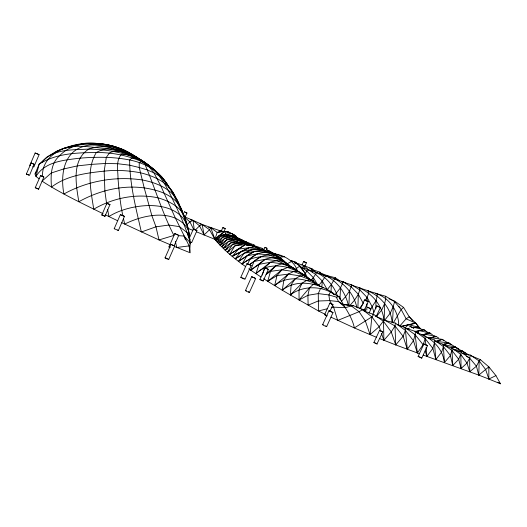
<?xml version="1.0" encoding="UTF-8"?>
<svg xmlns="http://www.w3.org/2000/svg" width="527" height="527" viewBox="0 0 527 527"><rect width="100%" height="100%" fill="white"/><g stroke="black" fill="none" stroke-linecap="round" stroke-linejoin="round"><path stroke-width="0.79" d="M423.234 355.079L478.779 375.112L488.839 366.858L495.914 375.619L500.505 383.788L488.839 379.058L488.839 366.858L480.433 359.691L470.789 355.666M101.803 215.003L106.889 203.303L109.972 204.595L104.965 216.333L101.803 214.95L102.469 215.115M366.799 310.054L366.937 303.756M366.99 301.391L367.075 297.459L368.762 293.262L368.808 290.983L359.104 287.828C372.134 293.137 382.642 305.93 383.966 320.199M375.804 308.73L376.028 300.719L377.174 296.088L377.088 293.638L367.378 290.733C380.415 295.759 391.337 308.335 392.121 322.695M495.914 375.619L488.839 379.058L478.779 375.112L479.175 360.982L480.433 359.691M357.892 308.005L358.334 294.29L360.369 288.045L350.896 284.936M384.163 320.192L384.69 303.433L385.738 298.723L385.626 296.253L375.738 293.427C389.381 297.768 398.643 311.147 398.748 325.422M187.81 228.83L187.862 227.321L185.03 217.677L177.342 200.201L172.777 192.111L161.71 176.808L154.602 169.826L140.841 160.122L130.34 155.09L119.451 151.335L107.442 148.733L84.056 146.315L74.011 146.348L64.09 148.206L56.429 151.308L46.784 157.151L39.117 164.226L35.045 174.022L35.994 176.44L39.018 178.785M348.894 305.232L349.539 290.99L351.825 284.942L342.478 281.846L343.255 281.866L351.357 286.971L358.334 294.29L363.38 303.539M360.448 308.769L364.5 299.903L366.463 300.653L368.235 301.622L364.183 310.495M392.496 322.669L393.333 306.306L394.697 301.187L403.577 307.432L409.222 316.767L412.707 320.943M339.955 299.099L340.561 287.702L343.255 281.866L334.052 278.809L334.592 278.79C345.956 284.382 354.098 295.179 356.891 307.472M330.956 292.34L331.404 284.402L334.592 278.79L325.548 275.74L323.98 275.621M321.872 286.728L322.28 280.996L325.798 275.674C337.438 281.425 345.62 292.637 348.334 305.245M325.119 314.257L318.492 310.976L290.351 294.962L291.187 284.699L295.324 278.724L300.061 275.917L304.31 275.588L308.223 277.834L311.128 280.674M376.627 337.339L370.099 334.645L371.864 316.859L373.801 314.507L383.511 321.351L391.245 331.924L395.737 344.921L419.564 353.775M42.535 176.426C41.534 154.292 66.349 145.281 84.498 143.377C100.13 142.376 116.223 145.189 129.84 153.173C116.197 145.38 100.104 142.316 84.498 143.377C74.3 146.242 62.759 146.796 54.037 153.232M375.231 316.174L384.295 319.929L394.993 325.956L403.109 336.279L407.318 349.315L413.445 340.732L415.138 334.737L415.507 331.509L404.104 327.629M312.84 281.55L313.321 277.577L316.76 272.597C326.397 277.4 334.204 285.93 337.491 296.24M379.532 338.532L395.737 344.921L394.993 325.956L395.355 323.071L384.552 320.291M268.355 269.396L265.101 267.907L259.89 279.501L261.418 280.377L263.164 280.983L268.375 269.389L265.101 267.907M178.752 235.371L174.812 233.626L178.758 235.352L174.173 245.727M189.891 242.42C189.575 225.378 180.675 209.667 173.357 194.615C166.703 182.177 157.52 170.774 145.445 163.265C128.575 152.738 108.424 149.609 88.865 149.055C72.937 150.142 53.029 148.357 42.048 162.316M417.015 332.939C430.658 336.694 442.845 348.011 444.399 362.536L450.414 355.58L452.383 348.268L443.701 345.238M340.561 287.702L334.869 294.889C322.656 285.535 302.584 285.265 290.351 294.962L282.248 290.199L283.915 279.923L288.407 274.086L293.592 271.524L298.401 271.576L302.682 274.185L305.028 276.458M174.648 246.043L171.012 244.39L165.05 257.841L166.749 258.843L168.732 259.468L174.674 246.03L170.992 244.403M263.171 280.963L262.69 280.627M189.924 244.166L190.207 242.67C185.853 226.959 178.831 212.203 171.776 197.572C165.59 184.463 158.034 171.203 145.445 163.265C130.064 156.018 113.338 152.316 96.309 152.527C76.955 152.685 55.796 153.324 39.117 164.226L35.994 176.44C45.085 161.46 63.998 160.195 79.669 158.179C96.303 156.868 113.213 156.651 129.635 159.997C146.124 163.159 161.684 172.303 169.16 187.882M168.732 259.468L168.199 259.047M320.515 286.365L317.056 284.244L313.301 284.317L309.56 287.775L307.906 295.298L308.13 305.205L318.137 301.022L329.645 300.601L338.551 301.569L342.991 304.342L351.272 305.904L353.492 305.726L365.646 310.785L361.772 309.039L371.864 316.859L379.15 326.661L380.731 331.219M169.984 247.631L168.93 246.946L174.812 233.626M333.551 294.534L333.189 293.111C318.795 283.052 296.951 278.375 282.248 290.199L274.646 285.588L277.004 275.575L281.892 269.837L287.63 267.433L292.933 267.861L302.682 274.185L303.559 275.483M255.674 278.493L251.682 276.682L245.444 290.594L247.268 291.688L249.429 292.406L255.674 278.493L251.682 276.682M304.731 275.898L305.39 273.52L307.801 269.475L315.449 274.231L322.28 280.996L327.26 289.652L331.404 284.402M319.632 285.845C306.187 278.388 287.347 274.837 274.646 285.588L267.723 281.313L270.509 271.346L275.99 265.76L282.129 263.79L287.446 265.206L292.808 267.499L294.455 269.271M426.6 337.234L434.334 339.955L434.452 342.662L432.851 348.387L426.91 356.39L425.131 350.942M249.429 292.406L248.388 291.695M434.334 339.955L443.411 346.582L450.414 355.58L452.772 365.501L458.694 359.276L461.402 352.411L453.161 349.48M262.321 275.153L264.574 267.63L270.437 262.255C276.84 259.653 284.606 260.345 289.415 265.661M435.921 341.608L443.319 344.315L443.411 346.582L441.679 352.056L435.855 359.546L432.851 348.387L425.21 338.611L415.507 331.509M245.437 290.621L245.786 290.621M245.556 266.557C234.37 258.665 223.685 249.884 214.884 239.337L217.177 232.447L220.708 230.991L228.52 231.92L235.727 235.78L236.867 237.934M261.01 276.991L255.931 273.671L259.047 264.343L265.134 259.324C272.156 256.675 281.655 257.057 286.477 263.487M395.355 323.071L405.428 330.429L413.445 340.732L417.358 352.991L423.109 344.717L425.21 338.611L425.039 335.877M251.175 265.463L246.972 263.559L240.793 277.367L242.921 278.559L245.002 279.251L251.175 265.463L246.979 263.605M309.369 279.672C304.198 273.065 295.219 270.437 287.63 267.433C276.728 264.765 264.277 265.265 255.931 273.671L250.7 270.186L253.955 261.464C262.617 252.703 278.631 252.268 285.588 263.335M397.062 324.579L405.223 327.636L405.428 330.429L403.109 336.279L395.737 344.921M333.024 312.59L328.98 310.713L333.031 312.57L326.674 326.562L324.448 325.791L322.623 324.698L328.98 310.713M326.674 326.562L325.818 325.93M240.793 277.367L241.168 277.386M30.263 165.452L29.881 165.182L35.131 153.001L37.536 153.884L39.09 154.694L33.847 166.861L32.872 166.604M26.35 174.108L31.126 163.001L34.11 164.207L29.479 175.412L26.35 174.108L27.681 174.496M38.623 189.206L35.204 187.777L40.599 175.61L43.873 177.059L38.623 189.206L38.181 188.883M114.201 228.698L120.36 214.641L124.477 216.353L118.391 230.497L114.201 228.698L114.622 228.731M185.115 217.216L186.966 213.027L184.378 211.867L186.966 213.027M334.638 279.185L335.291 277.716L327.88 275.858L321.78 273.559M189.397 237.993L193.363 229.047L196.96 230.609L191.69 242.572L189.97 241.998M427.542 345.626L423.899 343.96L418.122 356.417L419.775 357.392L421.765 358.129L427.542 345.626L423.919 343.914M221.208 231.201L222.849 227.565L225.292 228.652L224.001 231.57M393.333 306.306L390.355 312.998L384.618 320.37M421.771 358.116L420.987 357.576M263.908 249.581L264.91 247.354L267.09 248.336M384.69 303.433L381.765 309.942L376.594 316.279M301.978 265.14L303.598 261.557L305.034 262.103L306.411 262.815L304.79 266.412M327.003 316.009L324.579 314.751L329.882 303.111L333.005 304.56L330.027 311.108M369.058 313.143L371.015 308.868L367.648 307.3L371.015 308.868M372.793 314.553L376.759 305.884L378.636 306.595L380.369 307.544L376.403 316.213M377.174 344.111L373.887 342.537L379.598 330.291L382.839 331.852L376.989 343.867M332.998 304.573L329.856 303.13M316.444 284.178L314.138 281.899L310.666 280.035L306.668 280.436L302.083 283.137L299.007 289.725L299.079 300.015L307.906 295.298L318.268 293.598L328.874 294.936L336.266 297.109L339.342 296.846C344.118 307.379 352.102 316.226 354.342 327.939L370.099 334.645L379.15 326.661L384.295 319.929L383.781 320.093M322.623 324.698L323.262 324.79M247.492 264.244L250.2 258.777C258.691 250.035 272.485 250.812 281.306 258.658L282.492 260.793M418.122 356.417L419.235 356.739M462.172 353.406L470.427 355.119L479.175 360.982L476.441 366.219L469.768 371.687L466.981 363.103L460.815 354.46L452.383 348.268M35.045 174.022L36.633 171.209M219.166 240.76L217.15 241.926L220.477 236.261L225.826 234.225L232.025 233.639L235.727 235.78M294.106 269.304C281.069 256.254 257.09 251.623 242.025 264.007L246.992 255.773C255.14 248.553 266.339 250.246 275.634 253.974C285.127 255.773 295.001 261.57 297.511 271.464M365.027 300.838L367.075 297.459L360.02 290.074L351.825 284.942M258.75 248.658L253.882 245.885L245.562 244.561L229.732 254.304L234.877 245.852L243.138 243.448L251.208 244.838L253.922 246.438M376.028 300.719L370.244 309.468M394.993 325.956L391.245 331.924L383.88 340.33L381.515 333.492M393.254 322.979L401.172 309.494L403.577 307.432M358.334 294.29L354.585 300.1L349.869 305.594M217.882 239.245L215.899 240.496L219.206 235.47L224.825 231.465L228.52 231.92M221.268 241.873L218.468 243.415L222.598 237.176L228.573 235.332L233.889 236.024L237.855 238.415M229.535 251.03L227.381 252.229L232.743 244.238L240.892 242.13L248.382 243.428L252.558 245.984M349.539 290.99L345.653 296.629L341.351 301.385M286.372 263.678C278.855 254.495 265.898 251.511 254.449 251.419L238.461 261.333L244.054 253.263C254.877 245.714 268.757 250.173 278.539 257.288L284.626 256.728M222.816 243.467L219.95 244.996L224.621 238.415L231.076 236.458L236.788 237.381L239.528 239.06M223.712 245.523L221.551 246.656L226.63 239.831L233.547 237.743L239.673 238.744L244.291 241.61M430.23 338.96L431.126 337.754L435.967 336.378L438.701 338.018M417.628 332.583L419.09 330.613L423.952 329.777L427.805 332.405M423.55 336.173L425.026 334.204L429.861 333.018L432.476 334.777M318.618 273.961L319.948 272.189L323.315 275.305M226.175 246.919L223.277 248.395L228.626 241.32L235.938 239.087L242.565 240.193L250.957 245.338L245.562 241.636L235.938 239.087L226.63 239.831L219.95 244.996M227.321 249.126L225.181 250.226L230.76 242.888L238.487 240.655L245.562 241.636L252.334 245.944M318.835 285.344L322.28 280.996M310.574 270.621L311.977 268.862L315.917 272.479M240.062 256.135L235.18 258.803L241.221 251.346L249.093 247.716L256.3 246.906L265.134 251.155M359.335 308.545L362.879 304.165M311.101 280.087L310.047 279.468L311.345 279.909L313.321 277.577L306.688 270.885L299.58 266.306L299.83 266.036L293.44 261.53L290.502 260.588M249.093 247.716L232.223 256.451L238.441 249.087L249.093 247.716L259.897 249.245L265.127 251.227M302.452 267.268L303.921 265.536L311.977 268.862L312.504 271.965M299.079 300.015L309.56 287.775M399.986 325.778L406.126 318.822L409.222 316.767L415.823 323.196L419.808 328.018M118.391 230.497L117.712 230.009M294.771 263.316L295.799 262.169L300.845 266.814M124.55 216.445L120.387 214.693M290.351 294.962L302.083 283.137M195.55 229.838L199.549 225.846L202.197 224.495L220.708 230.991L219.522 232.064M404.986 327.978L408.28 324.724L415.823 323.196L419.505 328.249M187.006 224.719L189.924 221.86L193.06 220.385L202.197 224.495L209.522 229.739L214.884 239.337L224.825 231.465L232.025 233.639L238.006 238.415M184.219 216.669L193.06 220.385L199.549 225.846L204.081 234.93L209.522 229.739L210.767 227.631L217.177 232.447L224.825 231.465L225.826 234.225L231.089 236.149M215.899 240.496L220.477 236.261L228.573 235.332L236.788 237.381L239.284 239.113M261.517 249.33L262.512 248.428L265.285 251.03M443.319 344.315L452.047 350.56L458.694 359.276L461.079 368.472L466.981 363.103L469.682 358.116L470.427 355.119L470.051 355.356M196.637 231.893L214.884 239.337L219.206 235.47L225.826 234.225L233.889 236.024L237.934 238.481M282.248 290.199L295.324 278.724M217.15 241.926L222.598 237.176L231.076 236.458L239.673 238.744L242.334 240.608M252.914 245.852L253.994 244.917L257.288 248.065M227.381 252.229L234.877 245.852L245.562 244.561L256.3 246.906L258.961 248.546M274.646 285.588L288.407 274.086L300.061 275.917L310.666 280.035L319.593 285.799M373.887 342.537L374.46 342.649M218.468 243.415L224.621 238.415L233.547 237.743L242.565 240.193L245.707 242.354M266.636 273.355L275.99 265.76M263.671 278.711L267.723 281.313L281.892 269.837L293.592 271.524L304.31 275.588L314.138 281.899L314.876 283.197M225.181 250.226L232.743 244.238L243.138 243.448L253.882 245.885L255.246 246.794M255.931 273.671L270.437 262.255L282.129 263.79L292.933 267.861L297.472 270.865L294.613 269.251M221.551 246.656L228.626 241.32L238.487 240.655L248.382 243.428M248.744 268.816L250.7 270.186L265.134 259.324L276.827 260.661L287.446 265.206L293.177 268.441M29.881 165.182L30.263 165.241M223.277 248.395L230.76 242.888L240.892 242.13L251.208 244.838L253.698 246.491M249.396 264.686L253.955 261.464L265.134 259.324M250.7 270.186L259.047 264.343L270.437 262.255M249.502 264.646L260.911 256.689M39.077 154.707L35.131 153.014M110.057 204.693L106.876 203.33M266.076 274.376L270.509 271.346L281.892 269.837M242.025 264.007L257.288 253.862L268.283 254.745L278.941 258.401L288.276 264.554M64.992 148.462C91.019 137.896 122.732 144.76 144.154 162.573M371.864 316.859L354.342 327.939L331.015 317.175M238.461 261.333L246.992 255.773L257.288 253.862M303.335 274.844L305.39 273.52L299.83 266.036L294.672 269.686M223.843 235.477L225.826 234.225M235.18 258.803L244.054 253.263L254.449 251.419M191.69 242.572L191.136 242.189M267.723 281.313L277.004 275.575L288.407 274.086M229.732 254.304L245.562 244.561L248.573 245.707M165.05 257.841L166.341 258.184M226.557 236.498L228.573 235.332M232.223 256.451C245.582 246.616 265.259 248.039 278.539 257.288M240.991 244.647L243.138 243.448L247.716 245.272M228.975 237.618L231.076 236.458M246.34 252.703L251.919 249.646M286.886 263.968L291.615 261.412L293.44 261.53M231.399 238.889L233.547 237.743M168.93 246.946L169.971 247.203M233.777 240.226L235.938 239.087M238.744 243.23L240.892 242.13M236.313 241.755L238.487 240.655M259.89 279.501L261.161 279.903M435.967 341.832L442.252 339.355L450.48 344.493M459.182 351.983L461.955 350.824L468.687 354.855M323.565 287.399L320.554 288.532L318.268 293.598L318.492 310.976L327.247 308.763M451.04 348.505L455.137 346.983L465.15 352.932L461.955 350.824L453.451 349.309M451.25 344.869L448.852 342.958L443.767 344.671L455.137 346.983L458.556 349.078L448.852 342.958L437.522 341.509M331.226 307.761L333.617 307.155L345.435 307.682L351.272 305.904L359.078 311.707L365.395 321.108L370.099 334.645M442.746 344.704L448.852 342.958M435.23 341.351L442.252 339.355L443.886 340.738M458.846 351.687L461.955 350.824M451.329 348.031L455.137 346.983M325.548 275.74L316.872 272.709L315.344 272.584M429.057 338.057L435.967 336.378L425.026 334.204L421.844 334.915L429.861 333.018L430.882 333.98M401.291 326.384L408.28 324.724L418.385 327.129L420.447 328.466M406.429 328.861L409.519 328.13M411.837 327.577L418.385 327.129L416.007 327.517M415.184 331.536L419.09 330.613L429.861 333.018M269.389 251.036L266.339 249.633L269.409 251.023M428.866 338.255L431.126 337.754L442.252 339.355M401.37 326.404L415.823 323.196L406.126 318.822L401.172 309.494L394.433 301.497L385.626 296.253M415.25 331.641L423.952 329.777L425.072 330.818M43.86 177.072L40.46 175.629M91.184 143.621C108.45 142.652 126.184 149.372 139.774 159.839M382.793 331.865L379.499 330.324M34.215 164.345L31.146 163.034M196.96 230.655L193.383 229.087M380.316 307.551L376.765 305.897M178.581 235.701L184.009 236.03L190.207 242.67L189.76 251.399L189.167 245.911L175.399 218.145L160.906 186.071L153.95 172.856L148.93 166.565L141.401 161.657L139.227 162.659L139.247 167.507L144.161 187.731L151.835 215.556L155.966 226.814L159.002 239.943L170.096 244.647M368.215 301.628L364.493 299.916M219.166 230.813L220.708 230.991M267.057 248.342L264.936 247.387M208.475 227.348L210.767 227.631L214.884 239.337M342.991 304.342L353.492 305.726M113.127 146.48L122.462 149.339L129.682 153.238L121.651 149.148L113.16 146.124L104.774 144.24M464.175 354.091L468.892 354.921M225.266 228.672L222.842 227.598M306.378 262.828L303.618 261.583M120.07 149.062L123.812 149.931L124.939 150.887M190.662 219.812L193.06 220.385L194.2 229.35M413.379 327.208L423.952 329.777M269.626 252.459L275.634 253.974M200.023 223.922L202.197 224.495L204.081 234.93M245.911 290.654L246.353 290.799M341.628 281.405L344.539 282.327L345.771 283.243M35.764 187.869L36.646 188.185M274 253.625L279.317 255.351M268.698 251.155L270.97 251.899L272.643 253.454M290.456 260.424L295.799 262.169L296.029 263.717M309.685 268.105L311.977 268.862M297.814 263.526L303.921 265.536L309.547 270.694M313.078 269.896L319.948 272.189L320.363 274.508M308.051 269.679L316.872 272.709M255.747 246.155L262.512 248.428L262.795 250.76M299.527 266.669L307.801 269.475M241.445 277.472L242.104 277.716M364.065 311.022L373.801 314.507M240.938 239.851L253.994 244.917L254.172 246.478M280.048 255.582L280.819 255.885M258.829 248.467L257.993 248.131M325.185 314.876L325.989 315.199M256.919 247.479L259.067 248.474M102.877 215.26L103.608 215.569M342.01 304.079L344.283 304.988M187.665 228.224L192.908 230.365M374.835 342.794L375.461 343.064M389.005 298.783L394.697 301.187M174.536 246.524L190.181 252.789L189.167 245.911L176.756 247.466L175.346 241.438M311.345 279.909L313.644 281.095L311.279 280.173M28.115 174.681L28.708 174.944M37.121 188.383L37.608 188.6M242.881 278.039L243.303 278.23M167.026 258.467L167.395 258.638M261.642 280.107L262.136 280.338M281.635 256.241L281.978 256.399M257.604 247.953L256.912 247.618M419.933 357.049L420.309 357.227M117.501 220.681L105.295 214.812M121.803 222.737L159.002 239.943L173.936 235.417C162.283 212.98 155.274 188.574 145.386 165.412M326.463 315.423L327.056 315.719M103.127 213.758C82.469 203.488 61.422 193.745 42.041 181.136L51.178 173.034L63.55 168.996L77.495 165.86L91.23 164.398L105.025 163.502L117.593 163.706L129.451 165.155L139.247 167.507L147.066 169.826L153.95 172.856L159.002 175.682L163.653 179.635L167.375 184.443L169.687 188.547M104.069 215.78L104.952 216.294M375.968 343.301L376.574 343.617M243.915 278.526L244.264 278.711M466.217 356.18L469.682 358.116L476.441 366.219L478.779 375.112M33.458 166.585L33.847 166.861M497.87 382.2L500.505 383.788M131.75 154.503L139.036 159.477M433.787 335.659L435.757 336.977M461.402 352.411L469.682 358.116L469.768 371.687M398.708 306.516L400.026 307.445M339.236 280.509L335.291 277.716L335.508 279.343M405.223 327.636L415.138 334.737L423.109 344.717M149.437 166.499C133.733 153.667 113.997 143.68 93.292 144.675C81.072 142.56 67.976 146.783 59.472 155.84C50.467 163.614 50.697 176.229 51.468 187.111C66.442 175.61 85.914 173.073 104.168 171.137C116.335 169.813 128.601 170.491 140.61 172.816C154.773 176.262 170.32 183.152 175.61 197.908M144.227 162.619C134.813 155.597 123.634 151.216 112.719 147.053C103.068 146.947 93.556 142.975 84.056 146.315C63.154 152.046 60.447 175.84 63.905 194.002C87.41 180.899 115.742 175.946 142.362 179.99C157.329 182.783 174.799 189.872 179.615 205.807M148.291 165.412C138.792 157.342 126.921 152.698 115.038 149.404C106.559 145.571 97.488 146.005 88.865 149.055C71.409 159.839 75.974 184.694 78.839 201.722C101.579 189.015 129.379 183.053 154.898 190.115C167.388 193.165 180.603 201.123 183.324 214.627M287.446 265.206L289.929 267.222M184.068 216.86L189.924 221.86L193.719 229.574M141.295 160.794C129.326 151.341 110.565 144.214 96.309 152.527C85.993 169.417 90.927 190.833 93.734 209.199C112.982 198.014 135.913 193.205 157.869 197.796C170.55 201.38 185.596 209.074 186.123 224.067M278.941 258.401L280.733 259.982M345.435 307.682L338.551 301.569L336.266 297.109M154.8 170.59C148.278 165.037 141.17 157.968 132.086 157.902L129.635 159.997C129.708 184.384 135.973 208.349 141.355 231.999L155.966 226.814L168.884 225.042L179.483 226.65L187.052 232.545L190.214 240.088M155.992 171.664L158.983 174.345C148.779 164.925 135.979 152.876 121.045 154.701C115.644 161.453 118.068 170.708 118.015 178.627C119.043 191.018 120.202 203.468 122.831 215.635M272.347 253.395L274.132 255.061M327.82 275.805L329.573 277.485M237.453 237.473L239.014 239.179M152.224 168.502C144.741 161.414 135.32 156.71 125.881 152.738C120.492 151.46 114.247 149.846 109.28 153.192L106.316 157.382L104.168 171.137L104.88 191.024L106.711 204.548M162.125 178.067L165.261 181.789L166.993 185.412M279.995 259.08L280.97 260.279M299.58 266.306L305.39 273.52L307.076 277.136M270.97 251.899L271.721 252.881M479.175 360.982L485.69 369.611L488.839 379.058M313.321 277.577L317.504 284.567M363.32 310.752L362.642 309.612L359.078 311.707L337.649 320.456L333.617 307.155L329.645 300.601L328.874 294.936L330.501 291.958L339.342 296.846L340.455 299.889M367.075 297.459L372.26 306.885L373.906 312.215M444.241 343.696L444.907 345.145M184.009 236.03L185.445 239.871M365.046 308.769L365.764 311.009M123.496 218.712L124.668 224.107C143.594 214.542 175.26 207.882 188.337 229.812L189.377 236.742C187.974 197.058 132.791 201.248 108.911 216.564L107.594 209.357M303.921 265.536L304.422 268.638M415.138 334.737L417.358 352.991M405.428 330.429L407.318 349.315M425.21 338.611L425.829 345.08M426.06 347.504L426.91 356.39M434.452 342.662L435.855 359.546M443.411 346.582L444.399 362.536M452.047 350.56L452.772 365.501M383.511 321.351L383.88 340.33M460.815 354.46L461.079 368.472M418.306 332.682L415.019 331.18L418.3 332.695M413.774 328.143L409.887 326.338L413.774 328.143M135.709 157.481L134.372 156.539L135.729 157.474"/></g></svg>
